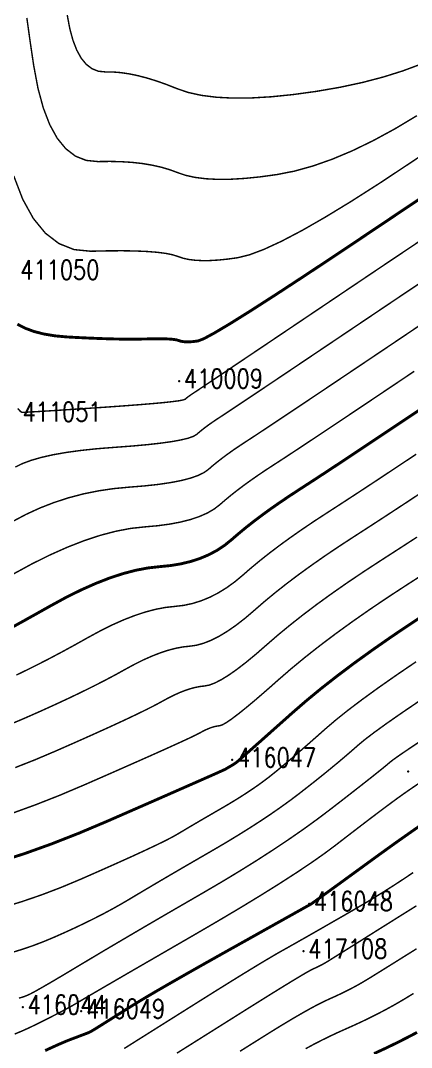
# Model space of a CAD drawing. Extents: x 871 to 1485, y 1110 to 1494.
# Drawn here: x 1005.1 to 1025.5, y 1155 to 1208.5 of the extents above; entities that cross this region are included whole.
import ezdxf

# ---------------------------------------------------------------- set-up
doc = ezdxf.new("R2010")
doc.units = 0
doc.header["$LTSCALE"] = 0.5
doc.header["$PDSIZE"] = 0.2
doc.layers.add('DGX', color=2, linetype='CONTINUOUS')
doc.layers.add('ZDH', color=1, linetype='CONTINUOUS')
doc.styles.add('HZ', font='rs.shx', dxfattribs={"width": 0.8, "bigfont": 'hztxt.shx'})

msp = doc.modelspace()

# ---------------------------------------------------------------- linework, layer by layer
at = {"layer": 'DGX', "linetype": 'Continuous', "const_width": 0.075, "flags": 128}
for points in [[(1025.782, 1203.525), (1024.618, 1202.83), (1023.496, 1202.221), (1022.414, 1201.697), (1021.373, 1201.26), (1020.372, 1200.908), (1019.412, 1200.641), (1018.493, 1200.461), (1017.626, 1200.342), (1016.821, 1200.261), (1016.08, 1200.217), (1015.402, 1200.211), (1014.787, 1200.243), (1014.235, 1200.312), (1013.746, 1200.419), (1013.32, 1200.563), (1012.91, 1200.715), (1012.469, 1200.844), (1011.998, 1200.95), (1011.495, 1201.034), (1010.962, 1201.094), (1010.398, 1201.131), (1009.802, 1201.145), (1009.176, 1201.137), (1008.562, 1201.198), (1008.004, 1201.42), (1007.502, 1201.804), (1007.056, 1202.349), (1006.666, 1203.056), (1006.331, 1203.924), (1006.052, 1204.953), (1005.829, 1206.144), (1005.643, 1207.398), (1005.473, 1208.615)], [(1026.015, 1206.217), (1025.054, 1205.858), (1024.027, 1205.536), (1022.933, 1205.25), (1021.772, 1205.002), (1020.544, 1204.79), (1019.327, 1204.623), (1018.199, 1204.509), (1017.159, 1204.448), (1016.208, 1204.44), (1015.345, 1204.484), (1014.57, 1204.581), (1013.884, 1204.731), (1013.287, 1204.934), (1012.745, 1205.148), (1012.224, 1205.332), (1011.725, 1205.486), (1011.248, 1205.61), (1010.792, 1205.703), (1010.358, 1205.767), (1009.946, 1205.8), (1009.556, 1205.803), (1009.193, 1205.839), (1008.863, 1205.971), (1008.566, 1206.198), (1008.302, 1206.52), (1008.071, 1206.938), (1007.873, 1207.452), (1007.708, 1208.061), (1007.576, 1208.765)], [(1027.105, 1202.185), (1025.476, 1201.093), (1023.828, 1200.002), (1022.329, 1199.046), (1020.977, 1198.224), (1019.774, 1197.536), (1018.719, 1196.984), (1017.812, 1196.565), (1017.053, 1196.281), (1016.442, 1196.132), (1015.924, 1196.061), (1015.444, 1196.012), (1015.001, 1195.986), (1014.596, 1195.983), (1014.229, 1196.002), (1013.899, 1196.043), (1013.607, 1196.107), (1013.353, 1196.193), (1013.076, 1196.283), (1012.715, 1196.357), (1012.271, 1196.415), (1011.743, 1196.457), (1011.132, 1196.484), (1010.437, 1196.496), (1009.658, 1196.491), (1008.796, 1196.471), (1007.932, 1196.556), (1007.146, 1196.869), (1006.439, 1197.41), (1005.81, 1198.178), (1005.26, 1199.173), (1004.789, 1200.396)], [(1026.095, 1197.11), (1023.85, 1195.606), (1021.626, 1194.11), (1019.69, 1192.808), (1018.042, 1191.7), (1016.682, 1190.787), (1015.611, 1190.067), (1014.828, 1189.541), (1014.332, 1189.21), (1014.126, 1189.073), (1014.064, 1189.032), (1014.006, 1188.993), (1013.95, 1188.954), (1013.897, 1188.916), (1013.847, 1188.878), (1013.8, 1188.841), (1013.756, 1188.805), (1013.715, 1188.769), (1013.614, 1188.731), (1013.391, 1188.689), (1013.046, 1188.644), (1012.579, 1188.593), (1011.99, 1188.539), (1011.28, 1188.481), (1010.447, 1188.418), (1009.492, 1188.351), (1008.536, 1188.287), (1007.701, 1188.231), (1006.986, 1188.185), (1006.391, 1188.148), (1005.916, 1188.119), (1005.561, 1188.1), (1005.327, 1188.09), (1005.213, 1188.088), (1005.133, 1188.139), (1005.001, 1188.286)], [(1027.117, 1195.599), (1025.032, 1194.204), (1022.964, 1192.814), (1021.147, 1191.593), (1019.582, 1190.542), (1018.268, 1189.66), (1017.205, 1188.948), (1016.393, 1188.406), (1015.832, 1188.033), (1015.522, 1187.83), (1015.343, 1187.713), (1015.171, 1187.597), (1015.008, 1187.484), (1014.853, 1187.371), (1014.707, 1187.261), (1014.569, 1187.153), (1014.439, 1187.046), (1014.318, 1186.941), (1014.149, 1186.839), (1013.875, 1186.742), (1013.497, 1186.65), (1013.015, 1186.563), (1012.427, 1186.481), (1011.736, 1186.404), (1010.94, 1186.332), (1010.039, 1186.265), (1009.125, 1186.193), (1008.287, 1186.104), (1007.526, 1186), (1006.842, 1185.88), (1006.234, 1185.743), (1005.704, 1185.591), (1005.249, 1185.423), (1004.872, 1185.239)], [(1026.213, 1192.802), (1024.302, 1191.517), (1022.605, 1190.378), (1021.122, 1189.383), (1019.853, 1188.534), (1018.799, 1187.83), (1017.958, 1187.271), (1017.332, 1186.857), (1016.919, 1186.588), (1016.621, 1186.393), (1016.336, 1186.202), (1016.066, 1186.013), (1015.809, 1185.827), (1015.567, 1185.644), (1015.338, 1185.464), (1015.123, 1185.287), (1014.922, 1185.112), (1014.688, 1184.947), (1014.374, 1184.796), (1013.981, 1184.659), (1013.508, 1184.537), (1012.956, 1184.43), (1012.323, 1184.337), (1011.611, 1184.259), (1010.82, 1184.195), (1009.997, 1184.118), (1009.193, 1183.999), (1008.406, 1183.839), (1007.637, 1183.637), (1006.887, 1183.393), (1006.154, 1183.108), (1005.439, 1182.78), (1004.743, 1182.412)], [(1025.64, 1190.221), (1024.062, 1189.162), (1022.662, 1188.224), (1021.439, 1187.407), (1020.393, 1186.711), (1019.523, 1186.135), (1018.831, 1185.68), (1018.316, 1185.346), (1017.899, 1185.074), (1017.502, 1184.806), (1017.124, 1184.542), (1016.765, 1184.283), (1016.426, 1184.027), (1016.106, 1183.775), (1015.806, 1183.528), (1015.525, 1183.284), (1015.227, 1183.055), (1014.874, 1182.849), (1014.465, 1182.668), (1014.002, 1182.511), (1013.484, 1182.378), (1012.911, 1182.27), (1012.283, 1182.185), (1011.6, 1182.125), (1010.872, 1182.045), (1010.106, 1181.899), (1009.304, 1181.688), (1008.465, 1181.412), (1007.59, 1181.071), (1006.677, 1180.665), (1005.728, 1180.194), (1004.742, 1179.658)], [(1025.742, 1185.907), (1024.61, 1185.154), (1023.58, 1184.473), (1022.654, 1183.864), (1021.83, 1183.327), (1021.11, 1182.861), (1020.456, 1182.435), (1019.833, 1182.015), (1019.24, 1181.601), (1018.677, 1181.194), (1018.145, 1180.792), (1017.644, 1180.398), (1017.173, 1180.009), (1016.733, 1179.627), (1016.305, 1179.27), (1015.872, 1178.956), (1015.433, 1178.686), (1014.989, 1178.459), (1014.54, 1178.276), (1014.086, 1178.135), (1013.626, 1178.039), (1013.161, 1177.985), (1012.682, 1177.932), (1012.178, 1177.836), (1011.649, 1177.697), (1011.097, 1177.515), (1010.52, 1177.291), (1009.92, 1177.024), (1009.295, 1176.713), (1008.645, 1176.36), (1007.991, 1175.994), (1007.351, 1175.645), (1006.724, 1175.312), (1006.112, 1174.997), (1005.514, 1174.698), (1004.929, 1174.416)], [(1026.195, 1184.028), (1025.174, 1183.355), (1024.219, 1182.729), (1023.33, 1182.15), (1022.507, 1181.619), (1021.734, 1181.115), (1020.998, 1180.619), (1020.298, 1180.13), (1019.633, 1179.649), (1019.005, 1179.175), (1018.413, 1178.709), (1017.857, 1178.25), (1017.336, 1177.799), (1016.844, 1177.378), (1016.371, 1177.01), (1015.917, 1176.695), (1015.483, 1176.433), (1015.069, 1176.224), (1014.674, 1176.068), (1014.298, 1175.965), (1013.942, 1175.915), (1013.587, 1175.876), (1013.213, 1175.805), (1012.822, 1175.702), (1012.413, 1175.567), (1011.986, 1175.401), (1011.541, 1175.203), (1011.078, 1174.973), (1010.597, 1174.712), (1010.087, 1174.429), (1009.536, 1174.137), (1008.944, 1173.835), (1008.312, 1173.523), (1007.639, 1173.201), (1006.925, 1172.869), (1006.17, 1172.527), (1005.375, 1172.176), (1004.576, 1171.837)], [(1025.785, 1181.593), (1024.83, 1180.974), (1023.904, 1180.377), (1023.013, 1179.796), (1022.163, 1179.223), (1021.356, 1178.66), (1020.589, 1178.105), (1019.865, 1177.558), (1019.182, 1177.02), (1018.54, 1176.491), (1017.94, 1175.971), (1017.383, 1175.486), (1016.87, 1175.064), (1016.401, 1174.704), (1015.977, 1174.407), (1015.597, 1174.173), (1015.261, 1174.001), (1014.97, 1173.892), (1014.722, 1173.845), (1014.491, 1173.819), (1014.249, 1173.773), (1013.995, 1173.706), (1013.729, 1173.619), (1013.451, 1173.511), (1013.162, 1173.382), (1012.861, 1173.233), (1012.549, 1173.063), (1012.183, 1172.864), (1011.721, 1172.629), (1011.164, 1172.357), (1010.512, 1172.049), (1009.764, 1171.704), (1008.92, 1171.322), (1007.982, 1170.904), (1006.947, 1170.449), (1005.887, 1170), (1004.869, 1169.599)]]:
    msp.add_lwpolyline(points, dxfattribs=at)
at = {"layer": 'DGX', "color": 3, "linetype": 'Continuous', "const_width": 0.15, "flags": 128}
for points in [[(1026.067, 1199.289), (1023.966, 1197.881), (1021.875, 1196.48), (1020.039, 1195.262), (1018.458, 1194.227), (1017.134, 1193.376), (1016.065, 1192.708), (1015.251, 1192.223), (1014.693, 1191.921), (1014.391, 1191.803), (1014.222, 1191.78), (1014.066, 1191.764), (1013.922, 1191.755), (1013.79, 1191.754), (1013.671, 1191.76), (1013.564, 1191.774), (1013.469, 1191.794), (1013.386, 1191.823), (1013.292, 1191.852), (1013.161, 1191.875), (1012.995, 1191.894), (1012.794, 1191.906), (1012.556, 1191.914), (1012.283, 1191.916), (1011.974, 1191.913), (1011.63, 1191.904), (1011.249, 1191.896), (1010.831, 1191.894), (1010.377, 1191.898), (1009.886, 1191.909), (1009.359, 1191.925), (1008.795, 1191.948), (1008.194, 1191.976), (1007.556, 1192.011), (1006.929, 1192.068), (1006.357, 1192.163), (1005.842, 1192.296), (1005.383, 1192.466), (1004.98, 1192.674)], [(1026.978, 1188.924), (1025.52, 1187.947), (1024.202, 1187.066), (1023.024, 1186.281), (1021.987, 1185.592), (1021.089, 1185), (1020.331, 1184.504), (1019.713, 1184.104), (1019.178, 1183.754), (1018.667, 1183.41), (1018.182, 1183.072), (1017.721, 1182.738), (1017.286, 1182.41), (1016.875, 1182.086), (1016.49, 1181.768), (1016.129, 1181.456), (1015.766, 1181.162), (1015.373, 1180.903), (1014.949, 1180.677), (1014.496, 1180.485), (1014.012, 1180.327), (1013.499, 1180.203), (1012.955, 1180.112), (1012.381, 1180.055), (1011.777, 1179.988), (1011.142, 1179.867), (1010.477, 1179.693), (1009.781, 1179.464), (1009.055, 1179.181), (1008.298, 1178.844), (1007.511, 1178.454), (1006.694, 1178.009), (1005.895, 1177.559), (1005.165, 1177.153), (1004.504, 1176.79)]]:
    msp.add_lwpolyline(points, dxfattribs=at)
at = {"layer": 'DGX', "linetype": 'Continuous', "const_width": 0.075, "flags": 128}
for points, elevation in [([(1004.714, 1167.223), (1005.929, 1167.664), (1007.198, 1168.163), (1008.519, 1168.723), (1009.793, 1169.281), (1010.916, 1169.776), (1011.889, 1170.207), (1012.712, 1170.575), (1013.384, 1170.88), (1013.906, 1171.121), (1014.278, 1171.299), (1014.5, 1171.414), (1014.644, 1171.493), (1014.783, 1171.562), (1014.917, 1171.621), (1015.045, 1171.671), (1015.167, 1171.711), (1015.285, 1171.742), (1015.396, 1171.763), (1015.503, 1171.775), (1015.641, 1171.818), (1015.849, 1171.933), (1016.125, 1172.121), (1016.471, 1172.381), (1016.885, 1172.713), (1017.369, 1173.117), (1017.922, 1173.594), (1018.543, 1174.142), (1019.223, 1174.732), (1019.95, 1175.332), (1020.724, 1175.941), (1021.545, 1176.56), (1022.414, 1177.189), (1023.329, 1177.828), (1024.291, 1178.476), (1025.3, 1179.135), (1026.329, 1179.797)], 15.5), ([(1004.207, 1162.318), (1005.216, 1162.624), (1006.234, 1162.973), (1007.26, 1163.364), (1008.294, 1163.797), (1009.281, 1164.231), (1010.165, 1164.624), (1010.946, 1164.976), (1011.623, 1165.288), (1012.197, 1165.558), (1012.667, 1165.788), (1013.035, 1165.977), (1013.299, 1166.125), (1013.521, 1166.258), (1013.762, 1166.401), (1014.022, 1166.555), (1014.301, 1166.719), (1014.599, 1166.894), (1014.917, 1167.078), (1015.253, 1167.274), (1015.609, 1167.479), (1015.966, 1167.689), (1016.308, 1167.895), (1016.634, 1168.098), (1016.945, 1168.299), (1017.241, 1168.496), (1017.521, 1168.69), (1017.785, 1168.882), (1018.035, 1169.07), (1018.292, 1169.273), (1018.582, 1169.508), (1018.904, 1169.776), (1019.258, 1170.075), (1019.644, 1170.407), (1020.063, 1170.771), (1020.514, 1171.167), (1020.997, 1171.596), (1021.544, 1172.064), (1022.189, 1172.579), (1022.93, 1173.14), (1023.769, 1173.749), (1024.705, 1174.404), (1025.737, 1175.106)], 14.5), ([(1025.916, 1173.07), (1024.997, 1172.447), (1024.215, 1171.902), (1023.57, 1171.436), (1023.061, 1171.048), (1022.689, 1170.738), (1022.376, 1170.462), (1022.045, 1170.177), (1021.694, 1169.881), (1021.325, 1169.576), (1020.938, 1169.26), (1020.532, 1168.935), (1020.107, 1168.6), (1019.664, 1168.254), (1019.197, 1167.901), (1018.701, 1167.543), (1018.176, 1167.178), (1017.622, 1166.809), (1017.039, 1166.433), (1016.427, 1166.052), (1015.787, 1165.665), (1015.117, 1165.273), (1014.451, 1164.888), (1013.82, 1164.522), (1013.225, 1164.176), (1012.666, 1163.849), (1012.143, 1163.541), (1011.656, 1163.253), (1011.204, 1162.985), (1010.788, 1162.735), (1010.379, 1162.496), (1009.949, 1162.254), (1009.498, 1162.012), (1009.025, 1161.769), (1008.531, 1161.524), (1008.016, 1161.278), (1007.479, 1161.031), (1006.921, 1160.783), (1006.354, 1160.546), (1005.793, 1160.332), (1005.235, 1160.141), (1004.683, 1159.973)], 14), ([(1026.225, 1171.145), (1025.5, 1170.664), (1024.951, 1170.293), (1024.579, 1170.032), (1024.382, 1169.88), (1024.239, 1169.757), (1024.026, 1169.582), (1023.744, 1169.355), (1023.393, 1169.076), (1022.972, 1168.745), (1022.482, 1168.362), (1021.922, 1167.926), (1021.293, 1167.439), (1020.608, 1166.921), (1019.881, 1166.395), (1019.111, 1165.861), (1018.299, 1165.319), (1017.444, 1164.768), (1016.547, 1164.209), (1015.607, 1163.642), (1014.625, 1163.067), (1013.648, 1162.502), (1012.723, 1161.966), (1011.851, 1161.458), (1011.032, 1160.978), (1010.264, 1160.527), (1009.549, 1160.105), (1008.887, 1159.711), (1008.277, 1159.346), (1007.724, 1159.014), (1007.231, 1158.721), (1006.799, 1158.466), (1006.427, 1158.25), (1006.116, 1158.072), (1005.866, 1157.932), (1005.676, 1157.831), (1005.547, 1157.769), (1005.449, 1157.728), (1005.352, 1157.691), (1005.255, 1157.658), (1005.159, 1157.628), (1005.064, 1157.603)], 13.5), ([(1025.879, 1168.775), (1025.452, 1168.484), (1025.086, 1168.23), (1024.781, 1168.012), (1024.491, 1167.799), (1024.168, 1167.559), (1023.813, 1167.293), (1023.426, 1167.001), (1023.006, 1166.681), (1022.554, 1166.335), (1022.07, 1165.963), (1021.554, 1165.564), (1020.972, 1165.13), (1020.291, 1164.652), (1019.511, 1164.13), (1018.633, 1163.564), (1017.656, 1162.954), (1016.581, 1162.3), (1015.406, 1161.603), (1014.133, 1160.861), (1012.883, 1160.139), (1011.776, 1159.499), (1010.813, 1158.942), (1009.994, 1158.467), (1009.319, 1158.075), (1008.787, 1157.765), (1008.399, 1157.537), (1008.155, 1157.393), (1007.97, 1157.284), (1007.759, 1157.164), (1007.522, 1157.035), (1007.259, 1156.894), (1006.97, 1156.744), (1006.655, 1156.582), (1006.315, 1156.411), (1005.948, 1156.228), (1005.572, 1156.048), (1005.202, 1155.882), (1004.839, 1155.731)], 13), ([(1025.588, 1164.136), (1025.087, 1163.8), (1024.569, 1163.462), (1024.034, 1163.123), (1023.483, 1162.784), (1022.915, 1162.444), (1022.331, 1162.103), (1021.757, 1161.773), (1021.22, 1161.465), (1020.722, 1161.18), (1020.261, 1160.916), (1019.837, 1160.675), (1019.452, 1160.457), (1019.104, 1160.26), (1018.793, 1160.086), (1018.472, 1159.904), (1018.093, 1159.681), (1017.655, 1159.42), (1017.158, 1159.119), (1016.603, 1158.779), (1015.989, 1158.399), (1015.316, 1157.98), (1014.585, 1157.522), (1013.857, 1157.064), (1013.192, 1156.646), (1012.591, 1156.268), (1012.054, 1155.93), (1011.58, 1155.632), (1011.171, 1155.375), (1010.825, 1155.157), (1010.543, 1154.979)], 12), ([(1013.286, 1154.737), (1013.867, 1155.102), (1014.501, 1155.501), (1015.187, 1155.932), (1015.925, 1156.396), (1016.716, 1156.894), (1017.488, 1157.378), (1018.17, 1157.803), (1018.763, 1158.17), (1019.266, 1158.478), (1019.68, 1158.727), (1020.004, 1158.918), (1020.238, 1159.049), (1020.382, 1159.122), (1020.481, 1159.166), (1020.576, 1159.211), (1020.67, 1159.256), (1020.761, 1159.302), (1020.849, 1159.348), (1020.935, 1159.395), (1021.019, 1159.443), (1021.1, 1159.491), (1021.221, 1159.566), (1021.425, 1159.693), (1021.713, 1159.873), (1022.084, 1160.105), (1022.538, 1160.389), (1023.076, 1160.726), (1023.696, 1161.116), (1024.4, 1161.557), (1025.111, 1162.003), (1025.756, 1162.406)], 11.5), ([(1025.765, 1160.17), (1025.151, 1159.787), (1024.611, 1159.449), (1024.142, 1159.157), (1023.746, 1158.911), (1023.423, 1158.711), (1023.172, 1158.557), (1022.953, 1158.427), (1022.728, 1158.298), (1022.497, 1158.172), (1022.258, 1158.047), (1022.014, 1157.923), (1021.762, 1157.802), (1021.504, 1157.682), (1021.239, 1157.564), (1020.949, 1157.43), (1020.619, 1157.264), (1020.246, 1157.065), (1019.832, 1156.833), (1019.376, 1156.569), (1018.879, 1156.273), (1018.339, 1155.943), (1017.759, 1155.581), (1017.16, 1155.205), (1016.569, 1154.834)], 11), ([(1025.606, 1157.845), (1025.244, 1157.623), (1024.888, 1157.411), (1024.522, 1157.202), (1024.144, 1156.995), (1023.756, 1156.792), (1023.357, 1156.591), (1022.947, 1156.393), (1022.527, 1156.198), (1022.095, 1156.005), (1021.661, 1155.811), (1021.233, 1155.61), (1020.812, 1155.403), (1020.397, 1155.189), (1019.989, 1154.969)], 10.5)]:
    msp.add_lwpolyline(points, dxfattribs=dict(at, elevation=elevation))
at = {"layer": 'DGX', "color": 3, "linetype": 'Continuous', "const_width": 0.15, "flags": 128}
for points, elevation in [([(1004.037, 1164.699), (1005.369, 1165.128), (1006.751, 1165.624), (1008.184, 1166.185), (1009.668, 1166.812), (1011.084, 1167.431), (1012.315, 1167.97), (1013.36, 1168.429), (1014.22, 1168.807), (1014.896, 1169.105), (1015.385, 1169.322), (1015.69, 1169.459), (1015.809, 1169.515), (1015.837, 1169.532), (1015.868, 1169.55), (1015.9, 1169.569), (1015.936, 1169.59), (1015.973, 1169.612), (1016.013, 1169.635), (1016.055, 1169.659), (1016.1, 1169.685), (1016.145, 1169.712), (1016.188, 1169.738), (1016.229, 1169.763), (1016.268, 1169.788), (1016.306, 1169.813), (1016.341, 1169.838), (1016.374, 1169.862), (1016.406, 1169.886), (1016.477, 1169.946), (1016.632, 1170.081), (1016.87, 1170.291), (1017.191, 1170.575), (1017.595, 1170.933), (1018.081, 1171.365), (1018.651, 1171.872), (1019.304, 1172.454), (1020.027, 1173.08), (1020.807, 1173.722), (1021.645, 1174.378), (1022.541, 1175.051), (1023.494, 1175.738), (1024.504, 1176.441), (1025.572, 1177.159), (1026.697, 1177.892)], 15), ([(1026.577, 1167.011), (1025.571, 1166.315), (1024.629, 1165.651), (1023.753, 1165.02), (1022.96, 1164.443), (1022.269, 1163.94), (1021.681, 1163.512), (1021.194, 1163.16), (1020.81, 1162.882), (1020.527, 1162.679), (1020.347, 1162.551), (1020.269, 1162.498), (1020.181, 1162.448), (1019.971, 1162.331), (1019.639, 1162.145), (1019.185, 1161.891), (1018.609, 1161.569), (1017.911, 1161.179), (1017.092, 1160.72), (1016.15, 1160.194), (1015.191, 1159.656), (1014.318, 1159.164), (1013.531, 1158.717), (1012.83, 1158.316), (1012.216, 1157.961), (1011.687, 1157.65), (1011.245, 1157.386), (1010.89, 1157.166), (1010.59, 1156.978), (1010.317, 1156.806), (1010.07, 1156.651), (1009.849, 1156.512), (1009.654, 1156.389), (1009.486, 1156.284), (1009.344, 1156.194), (1009.228, 1156.121), (1009.13, 1156.06), (1009.041, 1156.005), (1008.962, 1155.957), (1008.892, 1155.915), (1008.832, 1155.88), (1008.781, 1155.852), (1008.739, 1155.83), (1008.707, 1155.815), (1008.669, 1155.8), (1008.61, 1155.776), (1008.53, 1155.745), (1008.429, 1155.707), (1008.307, 1155.661), (1008.164, 1155.607), (1008, 1155.545), (1007.815, 1155.476), (1007.603, 1155.393), (1007.358, 1155.292), (1007.081, 1155.171), (1006.771, 1155.031), (1006.429, 1154.873)], 12.5), ([(1025.792, 1155.819), (1025.254, 1155.537), (1024.701, 1155.258), (1024.133, 1154.984), (1023.55, 1154.713)], 10)]:
    msp.add_lwpolyline(points, dxfattribs=dict(at, elevation=elevation))
at = {"layer": 'ZDH', "linetype": 'Continuous'}
for p in [(1013.402, 1189.716, 19.759), (1016.171, 1170.003, 15.072), (1025.323, 1169.403, 13.222), (1020.17, 1162.517, 12.524), (1019.877, 1160.042, 11.795), (1005.259, 1157.136, 13.395), (1008.31, 1156.918, 12.849)]:
    msp.add_point(p, dxfattribs=at)

# ---------------------------------------------------------------- texts
at = {"layer": 'ZDH', "linetype": 'Continuous', "style": 'HZ', "width": 0.8}
for s, p in [('411050', (1005.134, 1195.006, 20.396)), ('410009', (1013.652, 1189.341, 19.759)), ('411051', (1005.248, 1187.612, 19.486)), ('416047', (1016.421, 1169.628, 15.072)), ('416048', (1020.42, 1162.142, 12.524)), ('417108', (1020.127, 1159.667, 11.795)), ('416044', (1005.509, 1156.761, 13.395)), ('416049', (1008.56, 1156.543, 12.849))]:
    msp.add_text(s, height=1, dxfattribs=at).set_placement(p)

doc.saveas('drawing.dxf')
